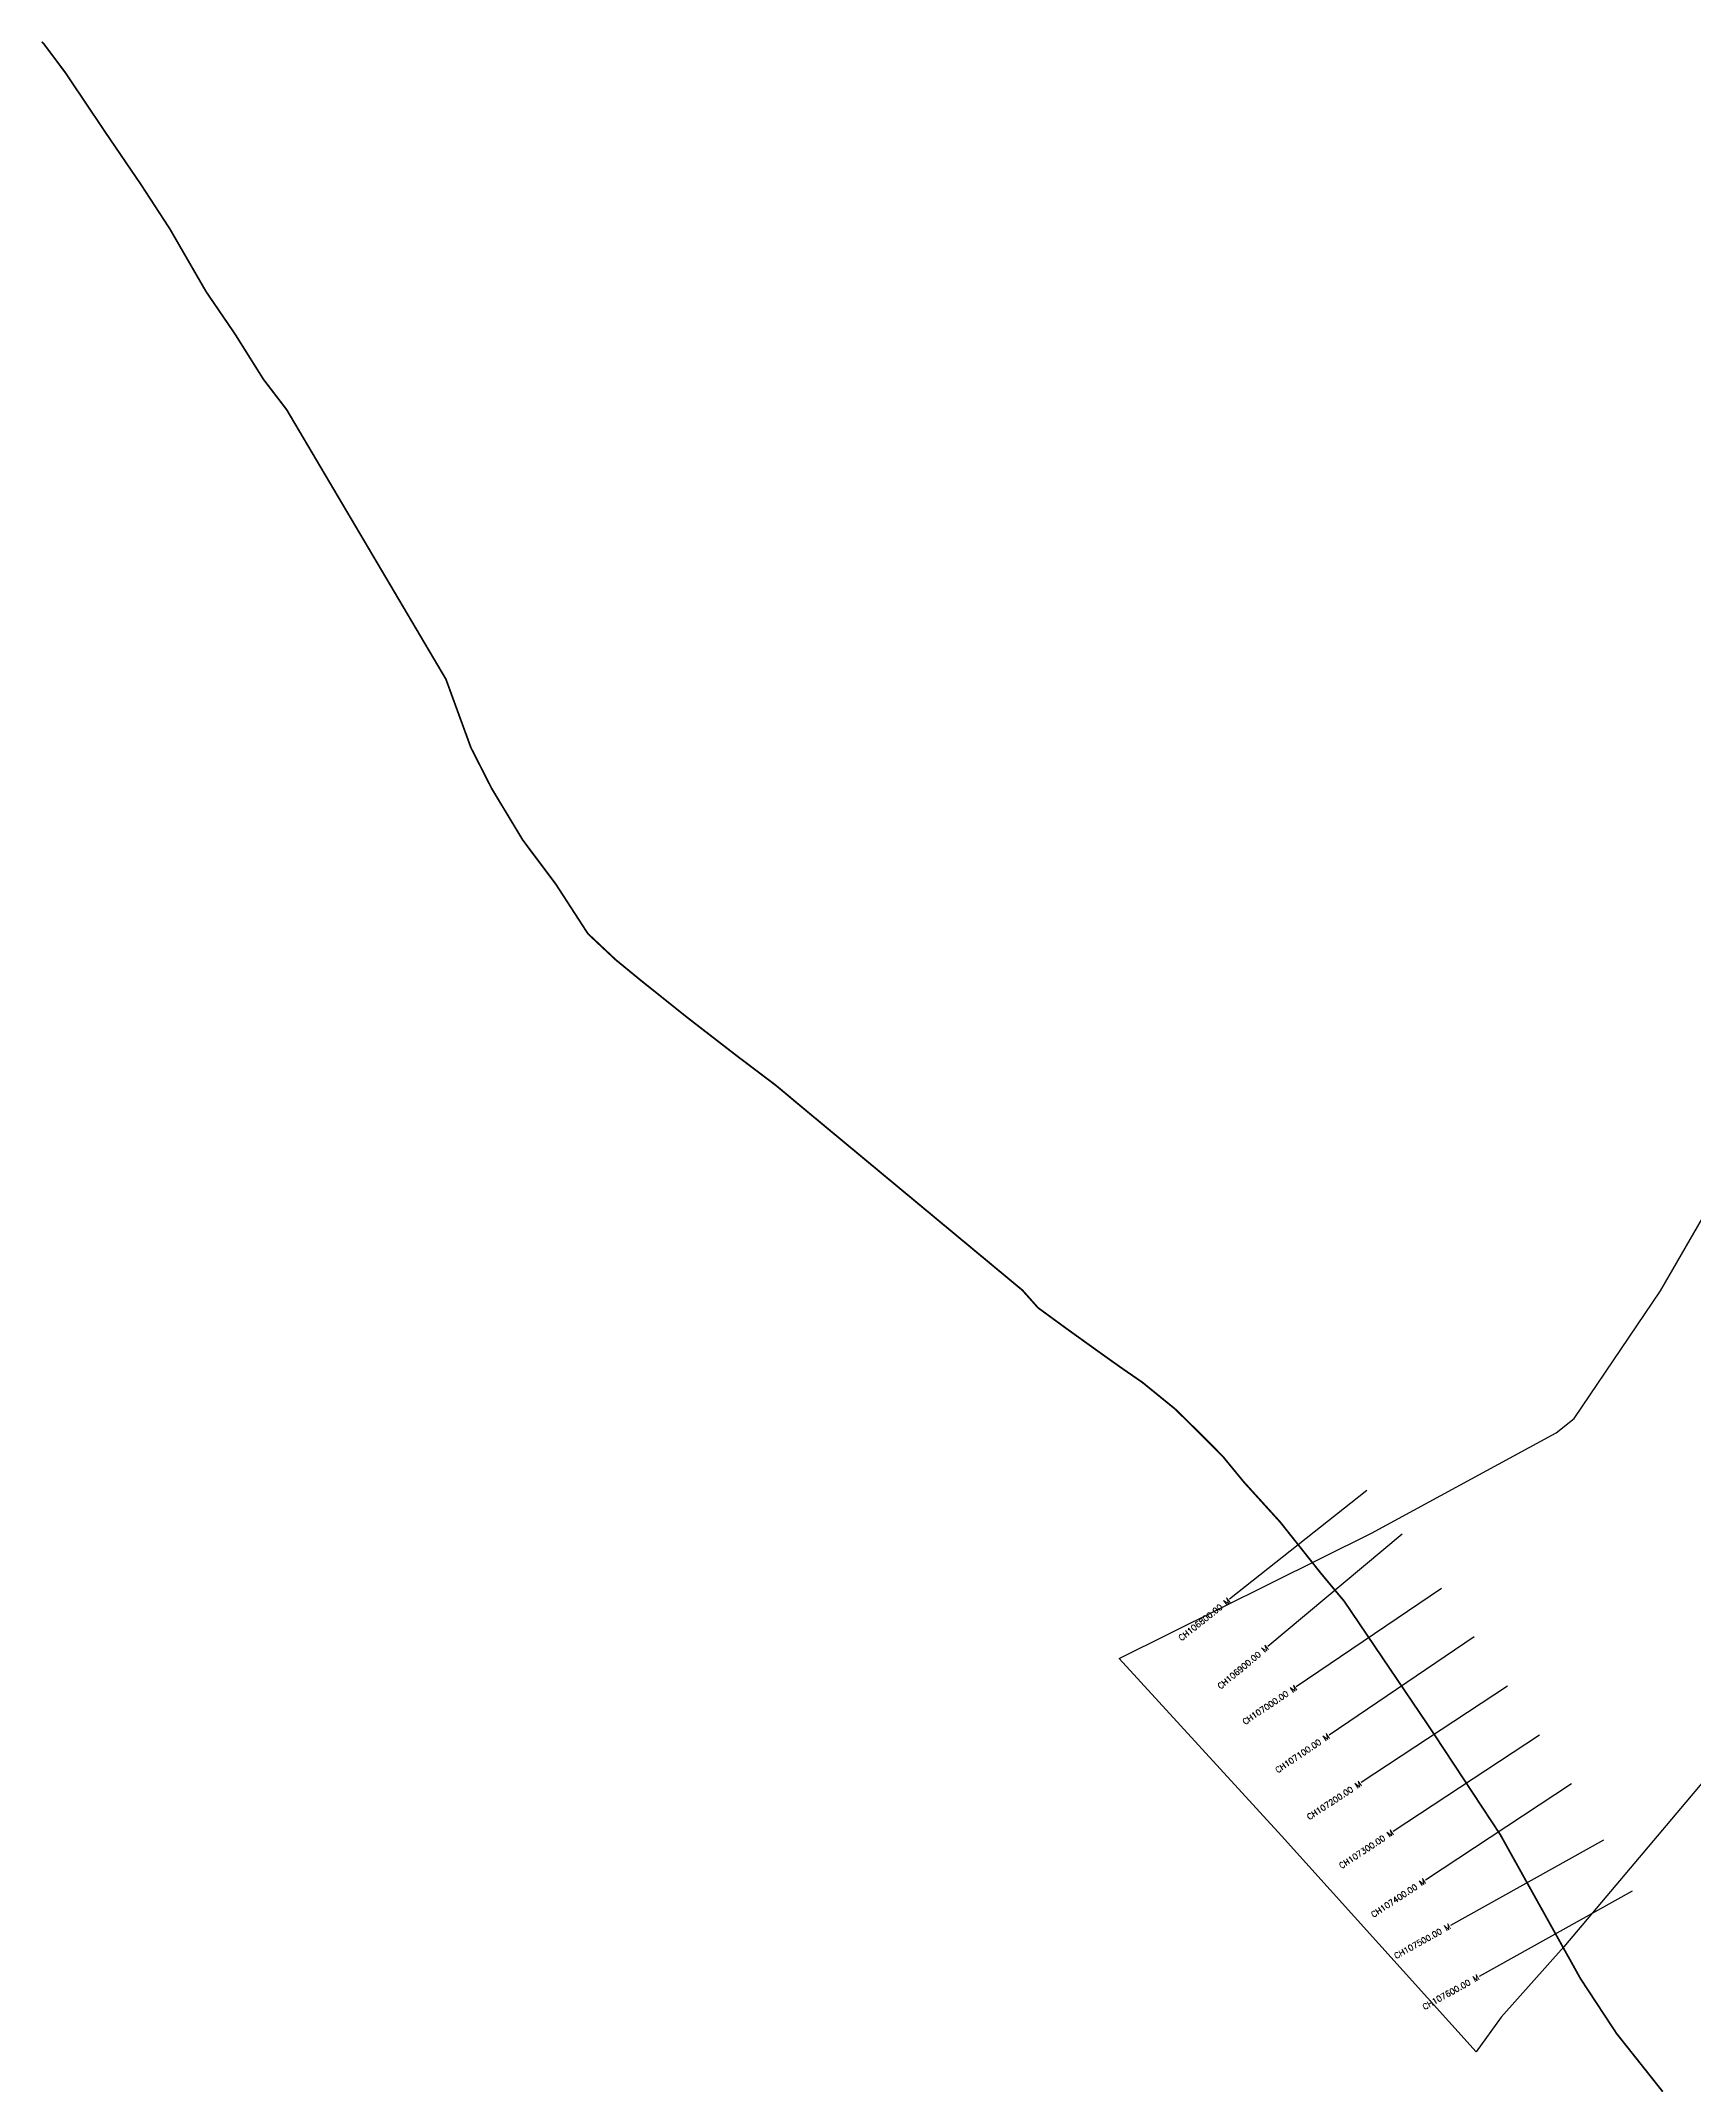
# Model space of a CAD drawing. Header units: metres. Extents: x 265666 to 270881, y 2136619 to 2142680.
# Drawn here: x 265666 to 268497, y 2139175 to 2142680 of the extents above; entities that cross this region are included whole.
import ezdxf
from ezdxf.enums import TextEntityAlignment as Align

# ---------------------------------------------------------------- set-up
doc = ezdxf.new("R2010")
doc.units = ezdxf.units.M
for name, color, linetype in [('CS', 134, 'Continuous'), ('CSMark', 6, 'Continuous'), ('NATURALLY PROTECTED', 3, 'Continuous'), ('village', 3, 'Continuous')]:
    doc.layers.add(name, color=color, linetype=linetype)
doc.styles.get("Standard").update_dxf_attribs({"font": 'simplex.shx'})

msp = doc.modelspace()

# ---------------------------------------------------------------- linework, layer by layer
at = {"layer": 'CS'}
for p, q in [((267936.6, 2140196.7), (267701.5, 2140010.3)), ((267997, 2140121.9), (267766.8, 2139929.6)), ((268064.2, 2140028.5), (267815.7, 2139860.4)), ((268120.2, 2139945.7), (267871.7, 2139777.6)), ((268177.2, 2139861.2), (267926.6, 2139696.2)), ((268232.2, 2139777.7), (267981.6, 2139612.7)), ((268287.2, 2139694.2), (268036.7, 2139529.2)), ((268342, 2139597.6), (268079.9, 2139451.6)), ((268390.7, 2139510.2), (268128.6, 2139364.2))]:
    msp.add_line(p, q, dxfattribs=at)
at = {"layer": 'NATURALLY PROTECTED', "const_width": 3, "flags": 128}
msp.add_lwpolyline([(265667.2, 2142678.3), (265670.2, 2142675.3), (265707.2, 2142625.9), (265777.6, 2142521), (265837, 2142433.8), (265886.6, 2142357.6), (265948.6, 2142250.2), (265998, 2142177.8), (266046.7, 2142100.2), (266086.6, 2142048), (266359.3, 2141586.4), (266402.1, 2141469.1), (266437.8, 2141398.9), (266491, 2141310.7), (266547.5, 2141235.3), (266602.5, 2141150.4), (266649.9, 2141105.9), (266691.3, 2141071.9), (266773.1, 2141006.5), (266856.6, 2140941.9), (266925.3, 2140889.9), (266967.2, 2140854.8), (267346.6, 2140539.7), (267373.5, 2140509.5), (267421.2, 2140474.6), (267483.7, 2140429.7), (267516.6, 2140406.3), (267552.4, 2140381.6), (267607.9, 2140336.4), (267649.2, 2140295.9), (267689.9, 2140254.9), (267725.7, 2140211.3), (267788.2, 2140142.4), (267858.3, 2140054.1), (267897.8, 2140006.8), (268046, 2139787.7), (268165.1, 2139606.9), (268302.5, 2139360.2), (268364, 2139266.6), (268443.2, 2139166.8)], dxfattribs=at)
at = {"layer": 'village', "color": 6}
msp.add_polyline3d([(268522.5, 2139710.4, 0), (268273.7, 2139415, 0), (268166.4, 2139294.2, 0), (268123.8, 2139235, 0), (267790.5, 2139605.2, 0), (267512.5, 2139909.1, 0), (267944.2, 2140123.5, 0), (268260.7, 2140295.2, 0), (268291.7, 2140320.1, 0), (268439.5, 2140538.5, 0), (268511.2, 2140663.3, 0)], dxfattribs=at)

# ---------------------------------------------------------------- texts
at = {"layer": 'CSMark'}
for s, rotation, p in [('CH106800.00 M', 38.4221, (267700.8, 2140009.7)), ('CH106900.00 M', 39.8773, (267766, 2139929)), ('CH107000.00 M', 34.0791, (267814.9, 2139859.8)), ('CH107100.00 M', 34.0791, (267870.9, 2139777)), ('CH107200.00 M', 33.3708, (267925.8, 2139695.7)), ('CH107300.00 M', 33.3708, (267980.8, 2139612.1)), ('CH107400.00 M', 33.3708, (268035.8, 2139528.6)), ('CH107500.00 M', 29.1204, (268079, 2139451.1)), ('CH107600.00 M', 29.1204, (268127.7, 2139363.7))]:
    msp.add_text(s, height=10, rotation=rotation, dxfattribs=at).set_placement(p, align=Align.MIDDLE_RIGHT)

doc.saveas('drawing.dxf')
